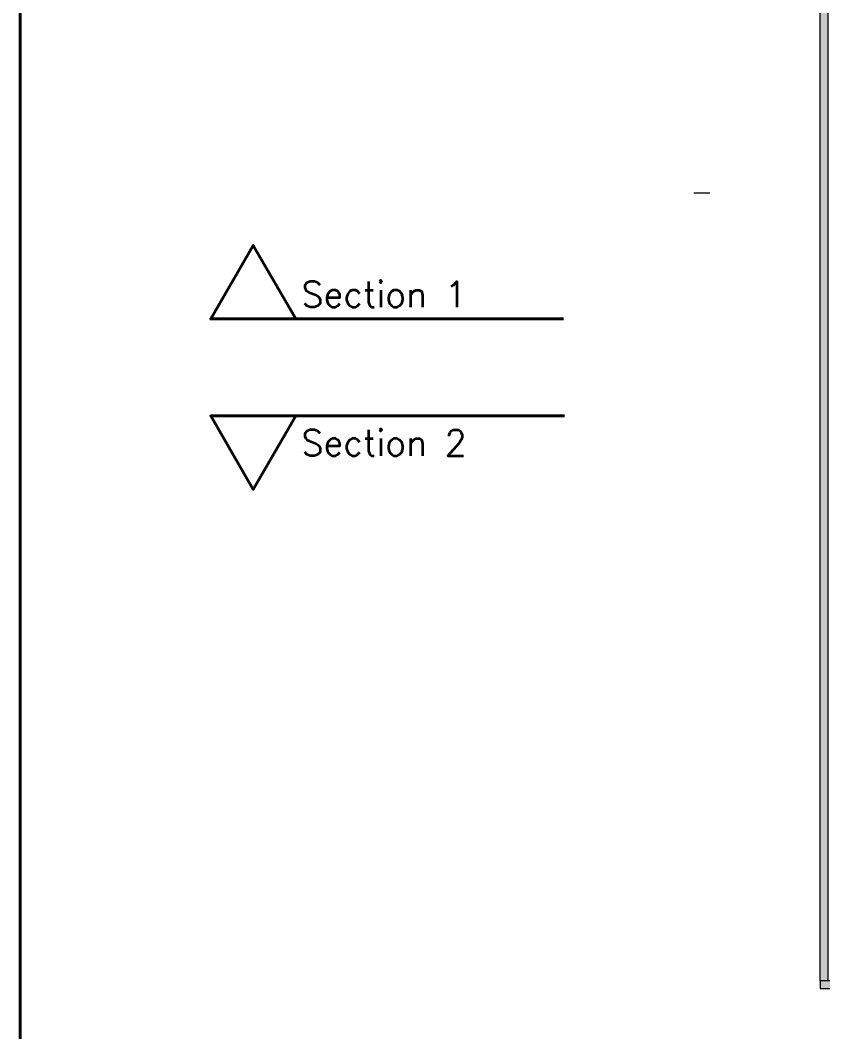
# Model space of a CAD drawing. Header units: inches. Extents: x 4017 to 5703, y -944 to 2840.
# Drawn here: x 4016.5 to 4141.4, y 377.4 to 534.8 of the extents above; entities that cross this region are included whole.
import ezdxf

# ---------------------------------------------------------------- set-up
doc = ezdxf.new("R2010")
doc.units = ezdxf.units.IN
doc.header["$MEASUREMENT"] = 0
doc.layers.get('0').update_dxf_attribs({"color": 5})
doc.layers.add('1 - bed panels', color=170, linetype='Continuous', lineweight=9)
doc.layers.add('1 - plaster', color=1, linetype='Continuous', lineweight=9)
doc.layers.add('A-dim-work', color=8, linetype='Continuous')
doc.styles.add('ENGLISH', font='romans.shx', dxfattribs={"height": 2})

# ---------------------------------------------------------------- blocks, each defined once
blk = doc.blocks.new('ddddw')
at = {"layer": '1 - plaster', "true_color": 0xe0a352}
for points in [[(6, 6.79), (6, 5.59), (-6.8, 5.59), (-6.8, 6.79)], [(-5.64, -217.6), (-6.84, -217.6), (-6.8, 5.59), (-5.6, 5.59)]]:
    blk.add_hatch(color=33, dxfattribs=at).paths.add_polyline_path(points)
at = {"layer": '1 - bed panels', "color": 9, "true_color": 0xc2c2c2}
blk.add_line((-23.96, -117.02), (-26.46, -117.02), dxfattribs=at)
at = {"layer": '1 - plaster'}
for points in [[(6, 6.79), (6, 5.59), (-6.8, 5.59), (-6.8, 6.79), (6, 6.79)], [(-6.8, -217.62), (-5.6, -217.59), (-5.6, 5.59), (-6.8, 5.59), (-6.8, -217.62)]]:
    blk.add_lwpolyline(points, dxfattribs=at)

msp = doc.modelspace()

# ---------------------------------------------------------------- linework, layer by layer
at = {"layer": 'A-dim-work', "color": 6, "lineweight": 40, "ltscale": 20}
for p, q in [((4101.03, 488.32), (4046.16, 488.32)), ((4101.2, 473.23), (4046.16, 473.23))]:
    msp.add_line(p, q, dxfattribs=at)
for points in [[(4016.52, -65.76), (4016.52, 1046.74), (5702.9, 1046.74), (5702.9, -65.76)], [(4052.77, 488.32), (4059.38, 488.32), (4052.77, 499.77), (4046.16, 488.32)], [(4052.77, 473.23), (4059.38, 473.23), (4052.77, 461.78), (4046.16, 473.23)]]:
    msp.add_lwpolyline(points, close=True, dxfattribs=at)

# ---------------------------------------------------------------- block references
at = {"xscale": -1, "rotation": 180}
msp.add_blockref('ddddw', (4147.77, 390.88), dxfattribs=at)

# ---------------------------------------------------------------- texts
at = {"layer": 'A-dim-work', "color": 6, "lineweight": 40, "ltscale": 20, "char_height": 4, "attachment_point": 1, "style": 'ENGLISH'}
for s, insert in [('Section 1', (4060.27, 494.15)), ('Section 2', (4060.27, 471.04))]:
    msp.add_mtext_dynamic_manual_height_columns(s, width=28.7349, gutter_width=1, heights=[0], dxfattribs=dict(at, insert=insert))

doc.saveas('drawing.dxf')
